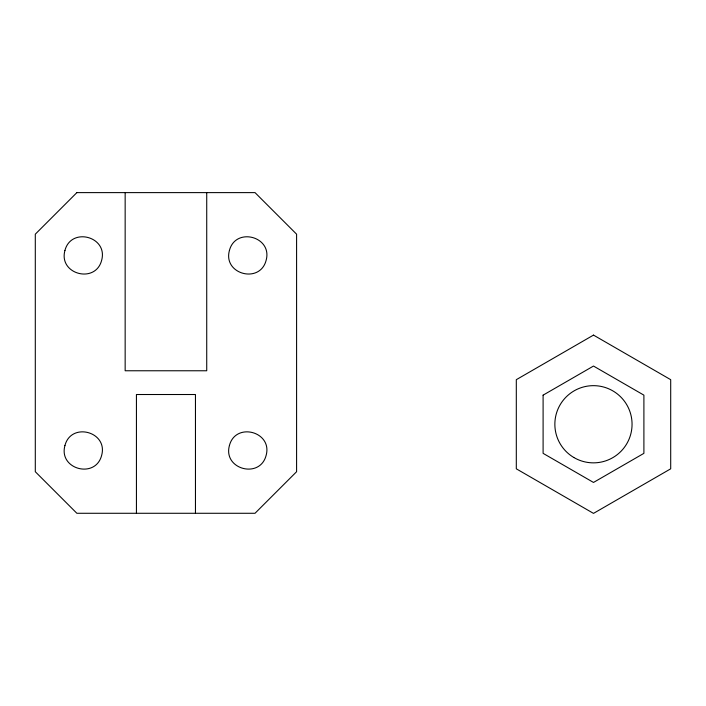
<?xml version="1.0" encoding="UTF-8"?>
<svg xmlns="http://www.w3.org/2000/svg" width="706" height="706" viewBox="0 0 706 706"><rect width="100%" height="100%" fill="white"/><g stroke="black" fill="none" stroke-linecap="round" stroke-linejoin="round"><path stroke-width="1.06" d="M206.726 192.614L206.726 370.765L125.156 370.765L125.156 192.614M195.456 513.28L195.456 394.513L136.434 394.513L136.434 513.28M543.099 395.148L543.099 453.349L593.499 482.445L643.898 453.349L643.898 395.148L593.499 366.052L543.099 395.148M64.934 250.489C58.298 274.255 95.495 284.218 101.638 260.329C108.274 236.563 71.077 226.591 64.934 250.489M64.934 445.557C58.298 469.322 95.495 479.295 101.638 455.396C108.274 431.631 71.077 421.659 64.934 445.557M229.415 250.489C222.787 274.255 259.985 284.218 266.127 260.329C272.754 236.563 235.557 226.591 229.415 250.489M229.415 445.557C222.787 469.322 259.985 479.295 266.127 455.396C272.754 431.631 235.557 421.659 229.415 445.557M76.866 192.614L35.3 234.18L35.3 471.714L76.866 513.28L255.016 513.28L296.591 471.714L296.591 234.18L255.016 192.614L76.866 192.614M593.499 335.103L516.307 379.678L516.307 468.819L593.499 513.386L670.7 468.819L670.7 379.678L593.499 335.103M573.793 457.47A38.601 38.601 0 0 0 632.055 424.677A38.601 38.601 0 0 0 574.534 390.612A38.601 38.601 0 0 0 573.793 457.47"/></g></svg>
